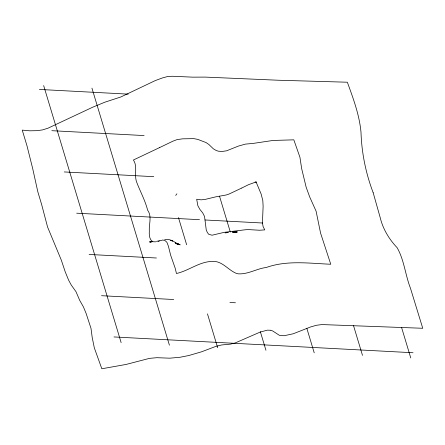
<?xml version="1.0" encoding="UTF-8"?>
<svg xmlns="http://www.w3.org/2000/svg" width="445" height="445" viewBox="0 0 445 445"><rect width="100%" height="100%" fill="white"/><g stroke="black" fill="none" stroke-linecap="round" stroke-linejoin="round"><path stroke-width="0.67" d="M175.697 195.416L176.915 193.803M241.718 188.051L229.092 194.02L226.216 194.977L215.753 196.851L204.978 199.449L201.09 199.838L196.673 199.238L197.864 205.729L199.905 209.423L202.725 212.921L204.533 216.459L206.241 229.859L207.359 232.551L208.761 234.309L212.07 235.21L224.341 232.318L244.439 229.87A34.321 20.209 -16.8 0 1 248.416 229.592L259.502 230.243L264.758 229.887L263.095 226.538L262.444 222.906L263.117 206.352L262.817 200.634L261.143 194.053L256.081 181.938L248.471 184.708L241.83 187.996M159.621 147.573L133.405 160.005C137.967 166.586 133.734 175.447 136.876 182.706C140.42 191.901 145.204 200.573 147.623 210.168C152.184 216.298 148.814 224.241 149.325 231.15C148.986 235.522 149.681 242.842 155.767 241.824M159.688 147.54L172.749 141.254L176.943 139.647L182.545 138.834L193.792 138.634L197.747 139.374L206.096 142.584L208.905 144.519L213.327 148.791L216.342 150.577L218.451 151.194L222.066 151.467L226.594 150.805L238.431 146.077L245.462 144.102L253.083 143.423L273.035 140.453L293.828 139.836L299.924 157.235L301.643 168.522L306.154 187.217L309.742 197.046L316.095 211.169L320.567 233.074L330.757 264.247C309.37 263.368 286.997 260.086 266.36 267.462C256.832 268.585 248.16 274.409 238.448 273.847A12.154 7.159 -16.8 0 1 235.978 273.23C227.734 269.714 221.916 260.453 211.853 261.421C199.082 261.816 188.691 270.76 176.459 273.508L175.202 268.274L170.624 255.124L168.394 246.146L166.892 242.286L165.028 240.561L162.837 240.005L159.049 240.99M158.114 241.379L158.526 241.212M156.401 241.329L159.36 240.84M151.35 241.78L149.859 242.013L152.479 241.668M164.639 239.538C169.412 238.681 173.889 241.062 177.377 244.105L175.202 242.692L180.186 244.861L177.716 244.049M225.131 232.913L228.252 232.507L226.627 232.702M151.2 241.774L149.676 241.88L152.407 241.718M235.316 232.056L237.224 231.967L232.335 232.045M234.815 232.079L237.224 231.967M39.388 89.439L128.204 94.134M51.82 130.691L144.108 135.569M64.258 171.942L153.764 176.671M255.068 182.022L256.454 182.094M76.69 213.194L199.499 219.685M205.05 219.975L262.639 223.017M89.122 254.445L156.423 258M101.555 295.697L173.717 299.513M229.915 302.478L235.466 302.772M113.987 336.948L413.038 352.746M270.677 330.262L267.306 330.162L260.153 332.087L235.021 343.023L230.349 344.152L221.755 344.942L216.081 346.305L201.502 351.823L188.852 355.516L180.08 357.252L169.723 358.186L156.868 357.691L149.526 358.358L126.046 364.449L101.827 368.766L94.323 347.868L92.215 337.544L90.991 328.332L86.158 313.541L83.438 306.928L79.711 300.364L76.006 291.72L71.256 285.028L68.608 280.139L65.176 271.711L61.365 260.247L47.576 227.039L41.697 204.717L37.814 191.756L32.724 168.727L26.967 145.743L22.25 130.129L29.887 130.813L36.874 130.669L42.408 129.934L47.943 128.216L92.688 107.212L104.836 102.2L120.856 96.966L155.205 80.617L162.175 78.014L167.96 76.434L172.632 76.267L192.768 77.157L205.267 77.102L278.108 80.228L347.339 82.219C353.302 98.573 359.426 114.921 361.006 132.376C361.679 153.047 365.84 173.422 373.194 192.768M270.899 330.301L272.74 330.997L279.354 335.302L284.038 335.747L293.188 333.789L310.438 327.014L316.356 325.289L321.907 324.566L422.75 328.276L410.457 288.215C405.306 275.021 404.21 260.075 397.151 247.709C389.13 239.238 382.95 229.103 380.208 217.616L373.199 192.78M177.483 244.01L178.306 244.238M177.132 243.91L179.396 244.594L175.731 243.404M401.551 327.375L410.757 357.93M353.48 325.49L362.491 355.383M306.811 328.254L314.22 352.829M219.507 196.184L230.315 232.051M260.342 331.686L265.949 350.282M178.445 217.544L186.65 244.778M207.47 313.858L217.677 347.734M91.937 88.132L169.412 345.181M43.666 85.585L121.14 342.633M233.536 232.04L232.618 232.051L235.972 232.095L233.536 232.04M178.345 244.071L177.021 243.849L178.345 244.071M171.347 240.6L170.702 240.484L172.693 241.018L171.347 240.6"/></g></svg>
